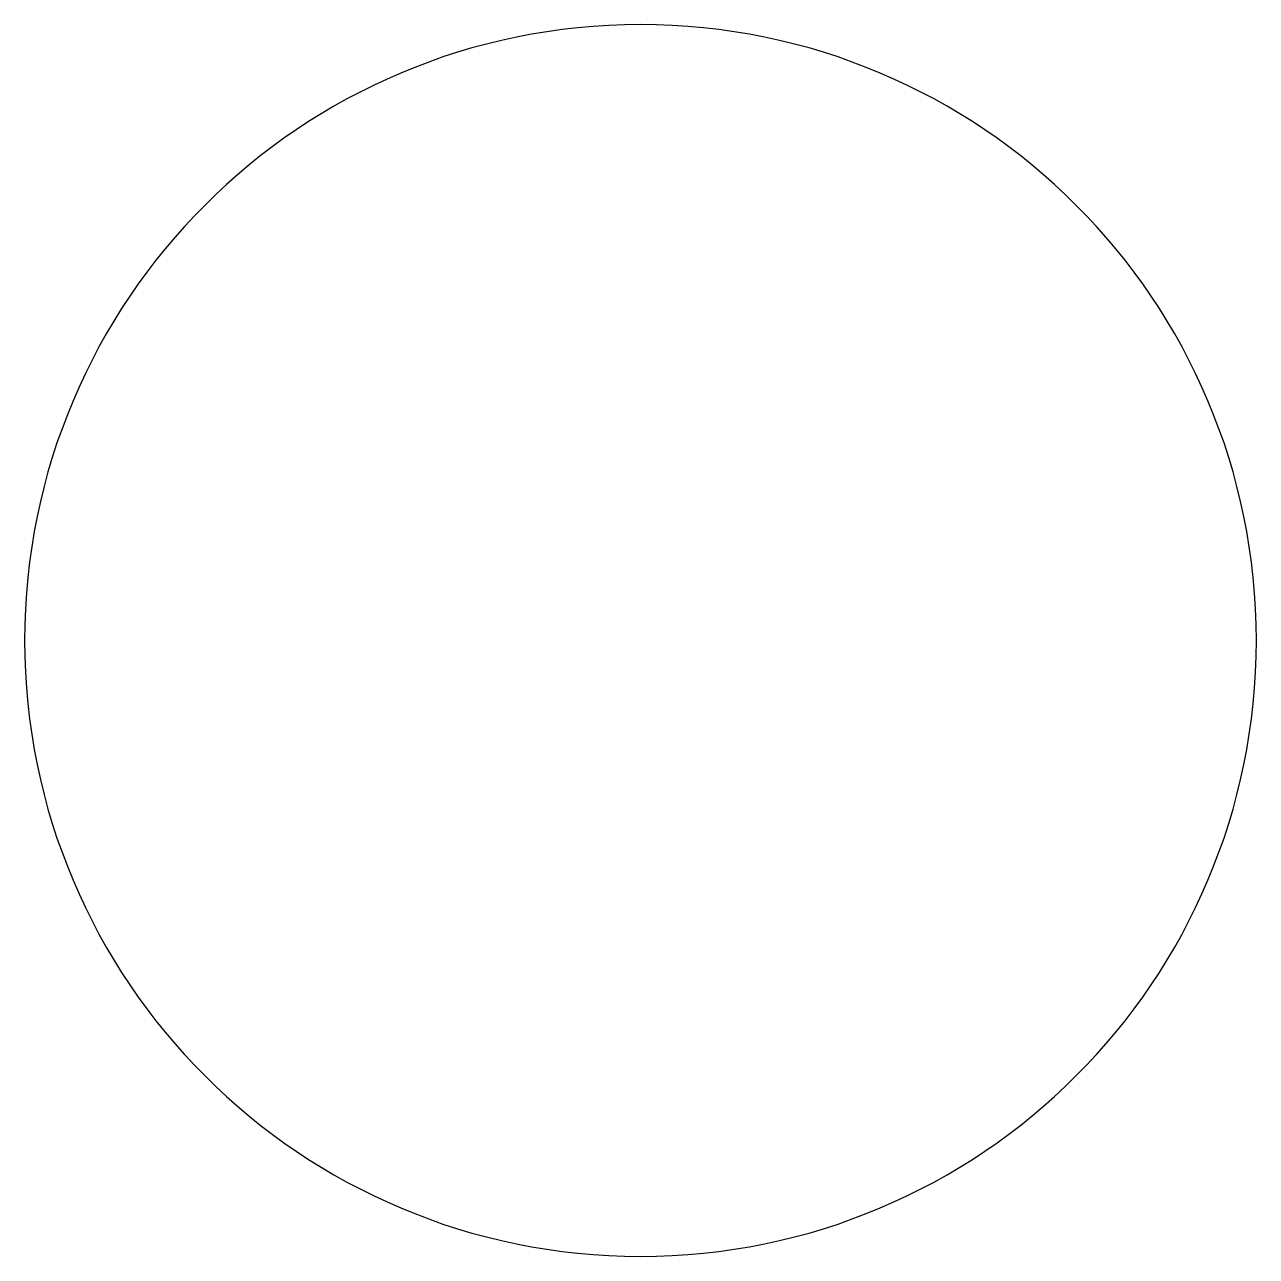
# Model space of a CAD drawing. Header units: millimetres. Extents: x 0 to 40, y 0 to 40.
import ezdxf

# ---------------------------------------------------------------- set-up
doc = ezdxf.new("R2010")
doc.units = ezdxf.units.MM

msp = doc.modelspace()

# ---------------------------------------------------------------- linework, layer by layer
for start, end in [(90, 180), (0, 90), (180, 270), (270, 360)]:
    msp.add_arc((20, 20), 20, start, end)

doc.saveas('drawing.dxf')
